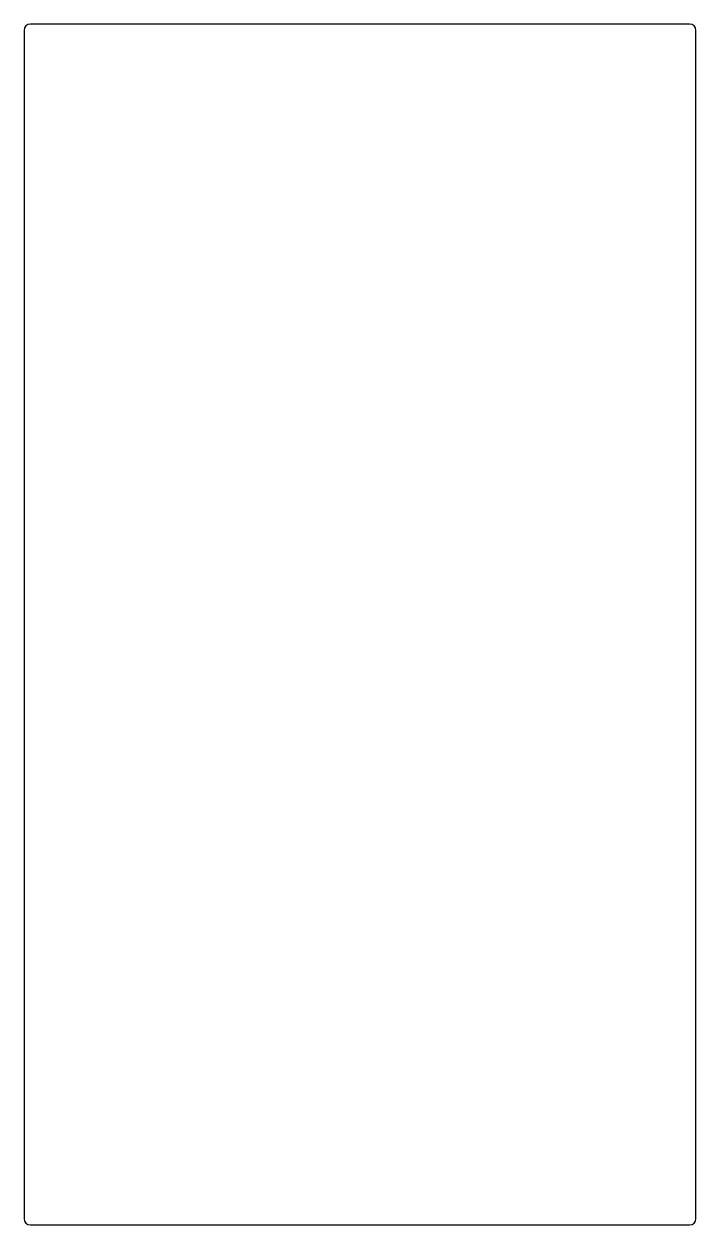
# Model space of a CAD drawing. Header units: millimetres. Extents: x 0 to 418, y 0 to 746.
import ezdxf

# ---------------------------------------------------------------- set-up
doc = ezdxf.new("R2010")
doc.units = ezdxf.units.MM

msp = doc.modelspace()

# ---------------------------------------------------------------- linework, layer by layer
for p, q in [((413.7, 746.35, 1.5), (4, 746.35, 1.5)), ((0, 742.35, 1.5), (0, 4, 1.5)), ((417.7, 4, 1.5), (417.7, 742.35, 1.5)), ((4, 0, 1.5), (413.7, 0, 1.5))]:
    msp.add_line(p, q)
for centre, start, end in [((4, 742.35, 1.5), 90, 180), ((413.7, 742.35, 1.5), 0, 90), ((4, 4, 1.5), -180, -90), ((413.7, 4, 1.5), 270, 360)]:
    msp.add_arc(centre, 4, start, end)

doc.saveas('drawing.dxf')
